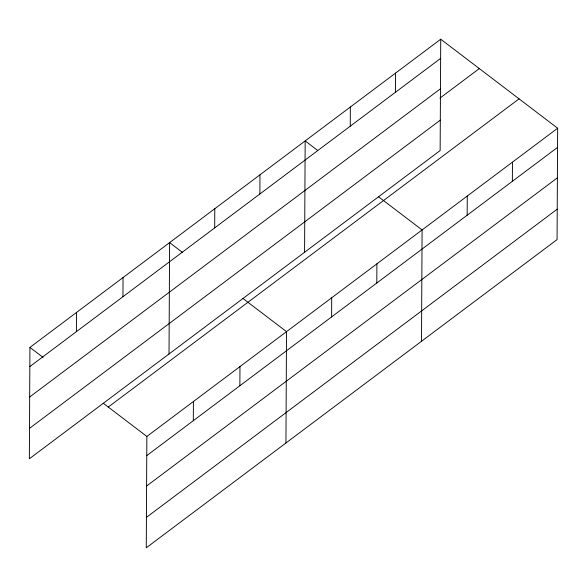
<?xml version="1.0" encoding="UTF-8"?>
<svg xmlns="http://www.w3.org/2000/svg" width="587" height="587" viewBox="0 0 587 587"><rect width="100%" height="100%" fill="white"/><g stroke="black" fill="none" stroke-linecap="round" stroke-linejoin="round"><path stroke-width="0.88" d="M440.727 39.204L29.93 347.416L29.35 458.77L440.147 150.558L440.727 39.204L557.65 128.23L557.07 239.584L146.273 547.796L146.853 436.442L557.65 128.23M76.391 331.648L76.493 312.482M122.947 296.721L123.05 277.548M169.019 353.976L169.606 242.622L182.711 252.601M193.314 420.681L193.409 401.515M214.688 227.888L214.791 208.715M239.87 385.747L239.966 366.582M259.88 193.981L259.975 174.816M285.942 443.009L286.522 331.655L242.879 298.416M304.58 252.263L305.167 140.909L317.545 150.338M331.611 316.914L331.714 297.748M350.256 126.176L350.351 107.01M376.803 283.015L376.898 263.842M395.44 92.269L395.543 73.104M421.503 341.296L422.09 229.943L378.446 196.711M467.171 215.209L467.274 196.036M512.363 181.302L512.466 162.137M29.834 366.582L440.632 58.37M29.673 397.003L440.47 88.791M439.957 98.11L479.315 68.584M29.511 428.349L440.301 120.137M108.272 407.062L519.069 98.851M146.757 455.615L557.547 147.403M146.596 486.036L557.393 177.824M146.427 517.374L557.224 209.163M29.93 347.416L43.034 357.388M103.209 403.21L146.853 436.442"/></g></svg>
